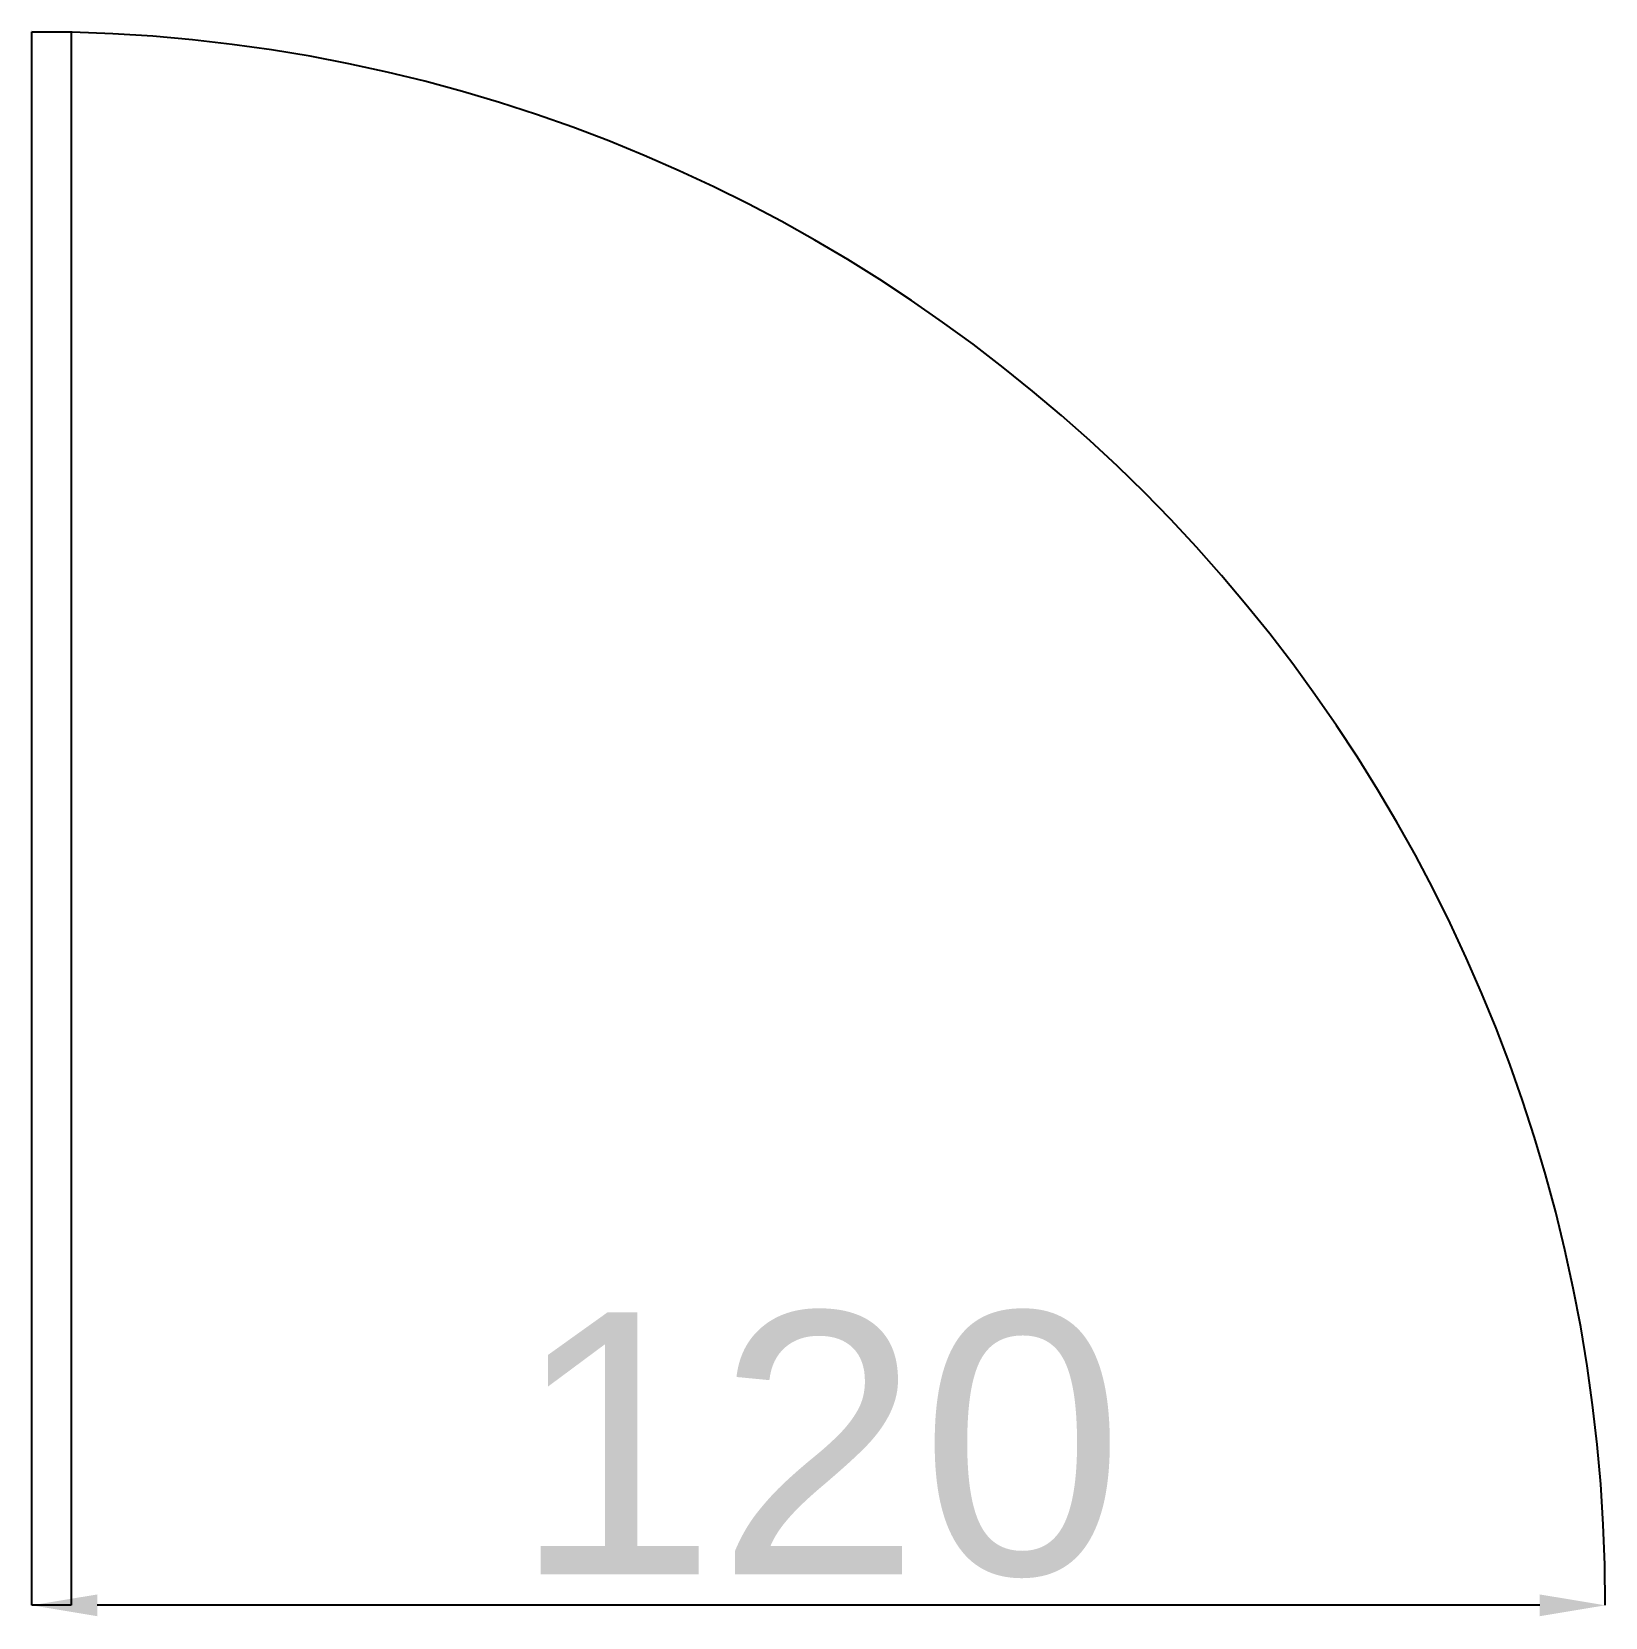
# Model space of a CAD drawing. Header units: millimetres. Extents: x 0 to 120, y -1 to 120.
import ezdxf

# ---------------------------------------------------------------- set-up
doc = ezdxf.new("R2010")
doc.units = ezdxf.units.MM
doc.header["$LTSCALE"] = 0.5
doc.header["$PDMODE"] = 34
doc.header["$PDSIZE"] = -1
doc.layers.add('COTA', color=1, linetype='Continuous')
doc.styles.add('Arial Normal', font='arial.ttf')
doc.dimstyles.new('1-50', dxfattribs={"dimscale": 0, "dimtxt": 7.5, "dimasz": 5, "dimexe": 5, "dimexo": 5, "dimgap": 2, "dimtad": 1, "dimdec": 0, "dimdsep": 46, "dimtxsty": 'Arial Normal', "dimcen": 10, "dimdle": 10, "dimclrd": 30, "dimclre": 30, "dimclrt": 2, "dimadec": 0, "dimazin": 0, "dimtfac": 1, "dimtdec": 0, "dimtmove": 1, "dimatfit": 3, "dimldrblk": 'OPEN30', "dimfxl": 1, "dimtolj": 1, "dimtzin": 0, "dimarcsym": 0})

# ---------------------------------------------------------------- blocks, each defined once
blk = doc.blocks.new('*D2')
at = {"layer": 'COTA', "linetype": 'ByBlock', "lineweight": -2, "transparency": 16777216}
blk.add_line((626425.47, 105338.19), (626315.47, 105338.19), dxfattribs=at)
at = {"layer": 'COTA', "linetype": 'ByBlock', "transparency": 16777216}
for points in [[(626315.47, 105339.02), (626315.47, 105337.36), (626310.47, 105338.19)], [(626425.47, 105339.02), (626425.47, 105337.36), (626430.47, 105338.19)]]:
    blk.add_solid(points, dxfattribs=at)
at = {"layer": 'DEFPOINTS', "color": 0, "linetype": 'ByBlock', "transparency": 16777216}
for p in [(626310.47, 105338.19), (626310.47, 105338.19), (626430.47, 105338.19)]:
    blk.add_point(p, dxfattribs=at)
at = {"layer": 'COTA', "linetype": 'ByBlock', "transparency": 16777216, "insert": (626370.47, 105350.4), "char_height": 20, "attachment_point": 5, "style": 'Arial Normal'}
blk.add_mtext('\\A1;120', dxfattribs=at)
blk = doc.blocks.new('_Open30')
at = {"color": 0, "linetype": 'ByBlock', "lineweight": -2}
for p, q in [((-1, 0.268), (0, 0)), ((0, 0), (-1, -0.268)), ((0, 0), (-1, 0))]:
    blk.add_line(p, q, dxfattribs=at)

msp = doc.modelspace()

# ---------------------------------------------------------------- linework, layer by layer
at = {"color": 8}
for p, q in [((0, 0), (0, 120)), ((3, 120), (3, 0)), ((3, 0), (0, 0))]:
    msp.add_line(p, q, dxfattribs=at)
at = {"color": 4}
msp.add_line((0, 120), (3, 120), dxfattribs=at)
at = {"color": 8}
msp.add_arc((0, 0), 120, 0, 90, dxfattribs=at)

# ---------------------------------------------------------------- dimensions: what is measured, and where the dimension line sits
at = {"layer": 'COTA', "linetype": 'ByBlock'}
dim = msp.add_linear_dim(base=(0, 0), p1=(120, 0), p2=(0, 0), angle=180, dimstyle='1-50', override={"dimscale": 1, "dimtxt": 20, "dimclrd": 256, "dimclre": 256, "dimclrt": 256}, dxfattribs=at)
dim.commit()
dim.dimension.update_dxf_attribs({"geometry": '*D2', "text_midpoint": (60, 12.21), "insert": (-626310.47, -105338.19)})

doc.saveas('drawing.dxf')
